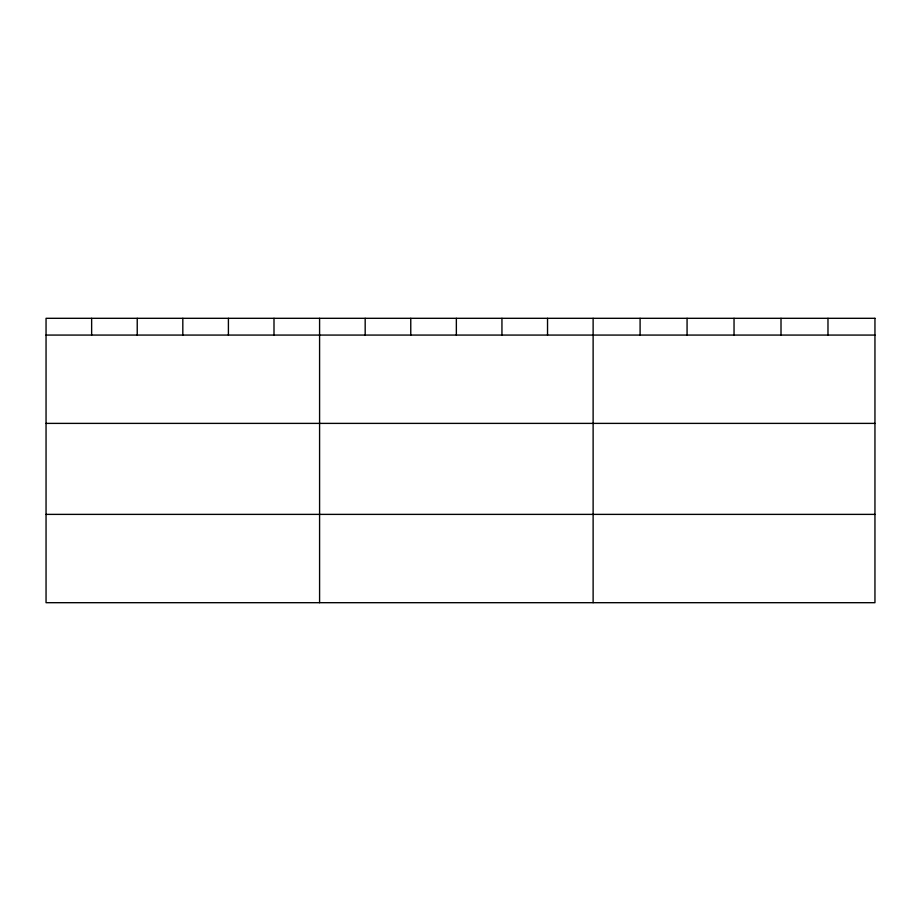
<?xml version="1.0" encoding="UTF-8"?>
<svg xmlns="http://www.w3.org/2000/svg" width="921" height="921" viewBox="0 0 921 921"><rect width="100%" height="100%" fill="white"/><g stroke="black" fill="none" stroke-linecap="round" stroke-linejoin="round"><path stroke-width="1.38" d="M46.05 335.071L874.95 335.071M46.05 423.384L874.95 423.384M46.05 514.379L874.95 514.379M827.979 318.309L827.979 335.071M781.008 318.309L781.008 335.071M734.037 318.309L734.037 335.071M687.066 318.309L687.066 335.071M640.095 318.309L640.095 335.071M593.124 318.309L593.124 602.691M547.535 318.309L547.535 335.071M501.945 318.309L501.945 335.071M456.356 318.309L456.356 335.071M410.766 318.309L410.766 335.071M365.177 318.309L365.177 335.071M319.587 318.309L319.587 602.691M273.998 318.309L273.998 335.071M228.408 318.309L228.408 335.071M182.819 318.309L182.819 335.071M137.229 318.309L137.229 335.071M91.639 318.309L91.639 335.071M874.95 318.309L46.05 318.309L46.05 602.691L874.95 602.691L874.95 318.309"/></g></svg>
